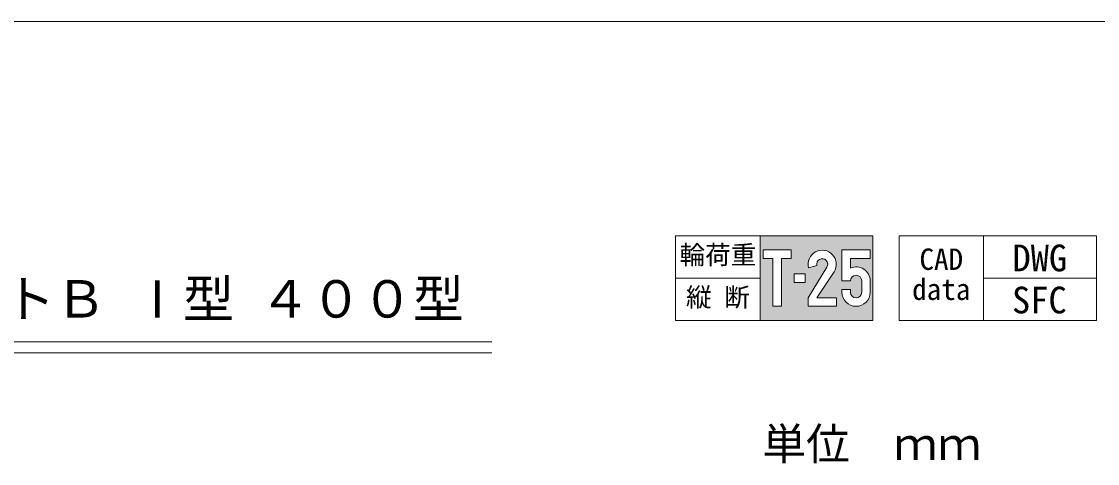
# Model space of a CAD drawing. Units: millimetres, scale not verified. Extents: x 50430 to 75195, y 75514 to 92741.
# Drawn here: x 66912 to 68821, y 82007 to 82791 of the extents above; entities that cross this region are included whole.
import ezdxf
from ezdxf.enums import TextEntityAlignment as Align

# ---------------------------------------------------------------- set-up
doc = ezdxf.new("R2010")
doc.units = ezdxf.units.MM
doc.header["$LTSCALE"] = 25
for name, color, linetype, lineweight in [('0_2', 7, 'Continuous', 5), ('枠', 5, 'Continuous', 5), ('ﾊｯﾁﾝｸﾞ', 7, 'Continuous', 5)]:
    doc.layers.add(name, color=color, linetype=linetype, lineweight=lineweight)
doc.layers.add('集水桝', color=7, linetype='Continuous')
doc.styles.add('ＭＳ ゴシック', font='')
doc.styles.get('ＭＳ ゴシック').set_extended_font_data('MS Gothic')

msp = doc.modelspace()

# ---------------------------------------------------------------- hatches: boundary and pattern name
at = {"layer": 'ﾊｯﾁﾝｸﾞ'}
h = msp.add_hatch(color=256, dxfattribs=at)
h.paths.add_polyline_path([(68422.52, 82260.6), (68422.52, 82410.6), (68222.52, 82410.6), (68222.52, 82260.6)])
h.paths.add_polyline_path([(68260.02, 82285.6), (68245.02, 82285.6), (68245.02, 82370.6), (68227.52, 82370.6), (68227.52, 82385.6), (68277.52, 82385.6), (68277.52, 82370.6), (68260.02, 82370.6)], flags=16)
h.paths.add_polyline_path([(68307.52, 82300.6), (68340.86, 82355.09, 0.53298), (68334.04, 82369.95, 0.53298), (68322.86, 82358.01), (68308.37, 82354.13, -0.5398), (68336.45, 82384.75, -0.5398), (68353.37, 82346.81), (68322.81, 82300.6), (68357.52, 82300.6), (68357.52, 82285.6), (68307.52, 82285.6)], flags=16)
h.paths.add_polyline_path([(68282.52, 82328.1), (68282.52, 82343.1), (68302.52, 82343.1), (68302.52, 82328.1)], flags=16)
h.paths.add_polyline_path([(68367.52, 82310.6), (68367.52, 82315.6), (68382.52, 82315.6), (68382.52, 82310.6, 1), (68402.52, 82310.6), (68402.52, 82330.6, 1), (68382.52, 82330.6), (68367.52, 82330.6), (68367.52, 82385.6), (68417.52, 82385.6), (68417.52, 82370.6), (68382.52, 82370.6), (68382.52, 82353.52, -0.54057), (68417.52, 82330.6), (68417.52, 82310.6, -1)], flags=16)

# ---------------------------------------------------------------- linework, layer by layer
at = {"layer": '0_2', "lineweight": 20}
for p, q in [((68072.52, 82410.6), (68072.52, 82260.6)), ((68072.52, 82410.6), (68422.52, 82410.6)), ((68222.52, 82410.6), (68222.52, 82260.6)), ((68422.52, 82410.6), (68422.52, 82260.6)), ((68468.75, 82410.6), (68468.75, 82260.6)), ((68468.75, 82410.6), (68818.75, 82410.6)), ((68618.75, 82410.6), (68618.75, 82260.6)), ((68818.75, 82410.6), (68818.75, 82260.6)), ((68072.52, 82335.6), (68222.52, 82335.6)), ((68618.75, 82335.6), (68818.75, 82335.6)), ((68072.52, 82260.6), (68422.52, 82260.6)), ((68468.75, 82260.6), (68818.75, 82260.6)), ((65425.9, 82222.8), (67746.71, 82222.8)), ((65425.9, 82202.8), (67746.59, 82202.8))]:
    msp.add_line(p, q, dxfattribs=at)
at = {"layer": '枠', "lineweight": 20}
msp.add_line((65003.72, 82791.08), (73003.72, 82791.08), dxfattribs=at)
at = {"layer": 'ﾊｯﾁﾝｸﾞ'}
for p, q in [((68308.37, 82354.13), (68322.86, 82358.01)), ((68382.52, 82315.6), (68382.52, 82310.6)), ((68402.52, 82310.6), (68402.52, 82330.6)), ((68417.52, 82330.6), (68417.52, 82310.6))]:
    msp.add_line(p, q, dxfattribs=at)
for points in [[(68245.02, 82285.6), (68245.02, 82370.6), (68227.52, 82370.6), (68227.52, 82385.6), (68277.52, 82385.6), (68277.52, 82370.6), (68260.02, 82370.6), (68260.02, 82285.6)], [(68282.52, 82343.1), (68302.52, 82343.1), (68302.52, 82328.1), (68282.52, 82328.1)]]:
    msp.add_lwpolyline(points, close=True, dxfattribs=at)
for points in [[(68382.52, 82330.6), (68367.52, 82330.6), (68367.52, 82385.6), (68417.52, 82385.6), (68417.52, 82370.6), (68382.52, 82370.6), (68382.52, 82353.52)], [(68340.86, 82355.09), (68307.52, 82300.6), (68307.52, 82285.6), (68357.52, 82285.6), (68357.52, 82300.6), (68322.81, 82300.6), (68353.37, 82346.81)], [(68367.52, 82310.6), (68367.52, 82315.6), (68382.52, 82315.6)]]:
    msp.add_lwpolyline(points, dxfattribs=at)
for centre, radius, start, end in [((68332.46, 82360.23), 24.85, 327.32155, 194.20268), ((68332.46, 82360.23), 9.85, 328.53575, 192.98848), ((68392.52, 82330.6), 25, 0, 113.57818), ((68392.52, 82330.6), 10, 0, 180), ((68392.52, 82310.6), 25, 180, 0), ((68392.52, 82310.6), 10, 180, 0)]:
    msp.add_arc(centre, radius, start, end, dxfattribs=at)

# ---------------------------------------------------------------- texts
at = {"layer": '0_2', "style": 'ＭＳ ゴシック'}
msp.add_text('ＩＢＣ排水側溝 深型集水桝 フラットＢ Ⅰ型 ４００型', height=66.46, dxfattribs=at).set_placement((66564.06, 82298.76), align=Align.MIDDLE_CENTER)
msp.add_text('単位\u3000ｍｍ', height=56.96, dxfattribs=at).set_placement((68226.16, 81995.78), align=Align.BOTTOM_LEFT)
at = {"layer": '集水桝', "style": 'ＭＳ ゴシック'}
for s, p in [('DWG', (68670.02, 82333.45)), ('SFC', (68669.16, 82258.74))]:
    msp.add_text(s, height=47.47, dxfattribs=at).set_placement(p, align=Align.BOTTOM_LEFT)
at = {"layer": 'ﾊｯﾁﾝｸﾞ', "style": 'ＭＳ ゴシック'}
for s, p in [('輪荷重', (68147.52, 82376.81)), ('縦 断', (68147.52, 82301.81))]:
    msp.add_text(s, height=33.23, dxfattribs=at).set_placement(p, align=Align.MIDDLE_CENTER)
for s, p in [('CAD', (68504.9, 82388.17)), ('data', (68491.95, 82334.84))]:
    msp.add_text(s, height=37.98, dxfattribs=at).set_placement(p, align=Align.TOP_LEFT)

doc.saveas('drawing.dxf')
